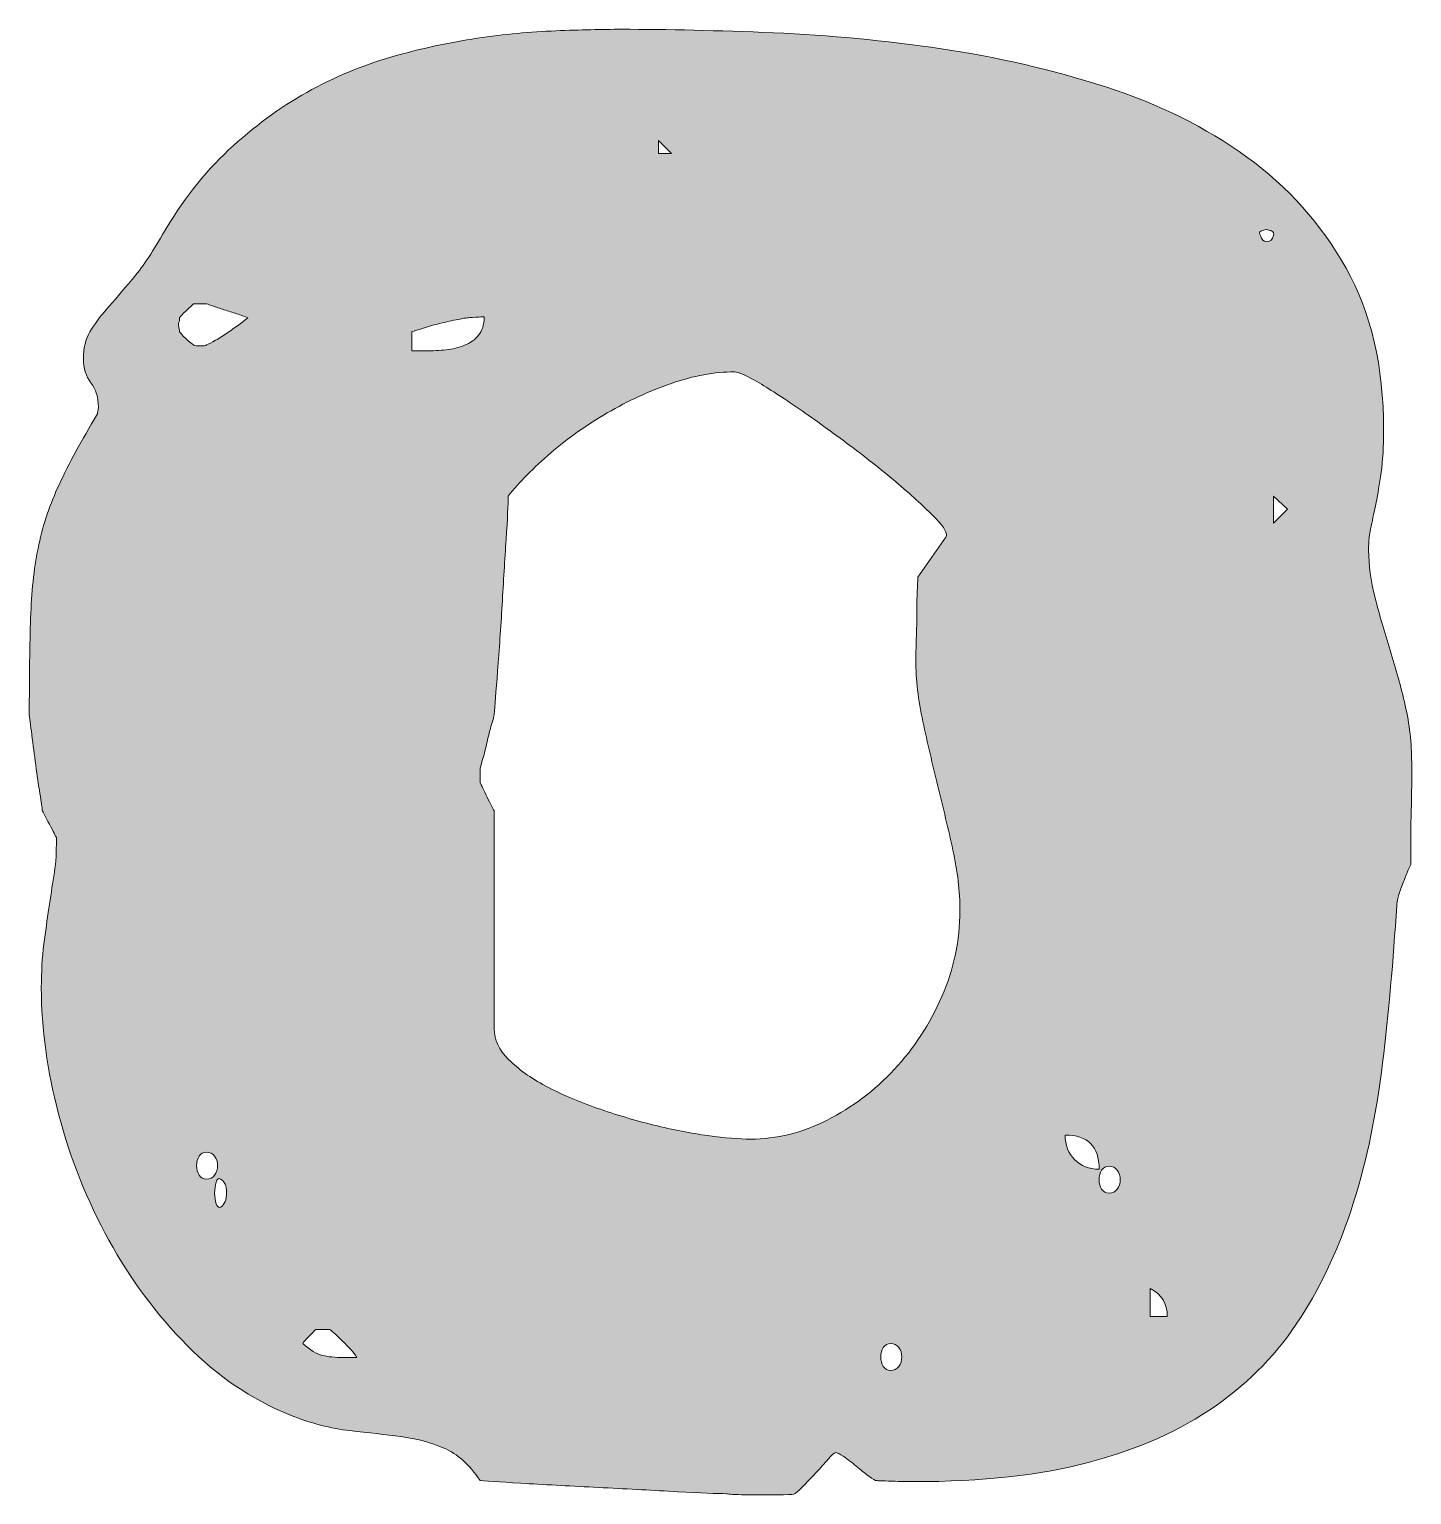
# Model space of a CAD drawing. Header units: inches. Extents: x 149 to 931, y -941 to -139.
# Drawn here: x 295.4 to 386, y -831.4 to -735.3 of the extents above; entities that cross this region are included whole.
import ezdxf

# ---------------------------------------------------------------- set-up
doc = ezdxf.new("R2010")
doc.units = ezdxf.units.IN
doc.header["$MEASUREMENT"] = 0
doc.layers.add('Layer 1', color=7, linetype='Continuous')

# ---------------------------------------------------------------- blocks, each defined once
blk = doc.blocks.new('block 4')
at = {"layer": 'Layer 1', "true_color": 0xff53a7}
h = blk.add_hatch(color=241, dxfattribs=at)
h.dxf.hatch_style = 2
edge = h.paths.add_edge_path()
edge.add_spline(control_points=[(296.217, -786.538), (296.217, -786.45), (296.175, -786.145), (296.087, -785.62), (295.999, -785.093), (295.912, -784.492), (295.823, -783.813), (295.736, -783.134), (295.649, -782.467), (295.561, -781.811), (295.474, -781.154), (295.408, -780.629), (295.364, -780.236), (295.364, -780.236), (295.364, -779.84), (295.364, -779.84), (295.364, -777.345), (295.397, -775.267), (295.463, -773.604), (295.528, -771.941), (295.703, -770.441), (295.988, -769.106), (296.273, -767.77), (296.722, -766.447), (297.333, -765.133), (297.946, -763.82), (298.779, -762.288), (299.829, -760.538), (299.829, -760.494), (299.839, -760.428), (299.862, -760.34), (299.883, -760.252), (299.895, -760.166), (299.895, -760.076), (299.895, -759.466), (299.73, -758.939), (299.402, -758.501), (299.074, -758.064), (298.909, -757.539), (298.909, -756.926), (298.909, -756.226), (299.051, -755.635), (299.337, -755.154), (299.62, -754.672), (299.993, -754.167), (300.453, -753.642), (300.912, -753.117), (301.459, -752.482), (302.094, -751.738), (302.728, -750.995), (303.396, -750.009), (304.097, -748.783), (305.366, -746.595), (306.81, -744.747), (308.43, -743.235), (310.049, -741.726), (311.756, -740.468), (313.552, -739.46), (315.346, -738.454), (317.206, -737.678), (319.132, -737.129), (321.059, -736.582), (322.918, -736.176), (324.714, -735.915), (326.508, -735.651), (328.227, -735.488), (329.868, -735.422), (331.51, -735.356), (332.943, -735.324), (334.169, -735.324), (337.189, -735.324), (340.515, -735.4), (344.149, -735.553), (347.782, -735.707), (351.447, -736.057), (355.147, -736.604), (358.846, -737.153), (362.435, -737.983), (365.916, -739.099), (369.395, -740.215), (372.482, -741.748), (375.174, -743.695), (377.866, -745.643), (380.032, -748.072), (381.674, -750.983), (383.315, -753.896), (384.136, -757.429), (384.136, -761.588), (384.136, -762.682), (384.08, -763.612), (383.972, -764.379), (383.862, -765.145), (383.752, -765.8), (383.643, -766.347), (383.533, -766.896), (383.424, -767.409), (383.315, -767.89), (383.205, -768.373), (383.151, -768.898), (383.151, -769.467), (383.151, -770.43), (383.293, -771.47), (383.577, -772.586), (383.862, -773.702), (384.19, -774.851), (384.562, -776.033), (384.934, -777.215), (385.262, -778.419), (385.548, -779.645), (385.831, -780.87), (385.974, -782.118), (385.974, -783.386), (385.974, -783.649), (385.974, -784.098), (385.974, -784.733), (385.974, -785.368), (385.963, -786.035), (385.941, -786.736), (385.919, -787.436), (385.909, -788.103), (385.909, -788.738), (385.909, -789.373), (385.909, -789.822), (385.909, -790.083), (385.864, -790.171), (385.787, -790.347), (385.678, -790.609), (385.569, -790.872), (385.459, -791.146), (385.35, -791.429), (385.24, -791.714), (385.153, -791.978), (385.088, -792.218), (385.023, -792.459), (384.99, -792.645), (384.99, -792.777), (384.77, -796.366), (384.464, -799.802), (384.07, -803.084), (383.676, -806.368), (383.041, -809.41), (382.166, -812.211), (381.289, -815.014), (380.131, -817.541), (378.686, -819.795), (377.242, -822.049), (375.38, -823.975), (373.104, -825.572), (370.829, -827.171), (368.082, -828.395), (364.865, -829.25), (361.647, -830.104), (357.807, -830.529), (353.342, -830.529), (352.99, -830.529), (352.509, -830.519), (351.897, -830.497), (351.283, -830.475), (350.955, -830.463), (350.912, -830.463), (350.823, -830.463), (350.65, -830.366), (350.387, -830.168), (350.124, -829.972), (349.85, -829.753), (349.566, -829.513), (349.281, -829.272), (349.008, -829.064), (348.745, -828.888), (348.483, -828.715), (348.307, -828.627), (348.22, -828.627), (348.131, -828.627), (347.968, -828.769), (347.727, -829.052), (347.486, -829.338), (347.213, -829.643), (346.906, -829.972), (346.6, -830.3), (346.316, -830.595), (346.053, -830.859), (345.791, -831.12), (345.615, -831.274), (345.528, -831.318), (345.528, -831.362), (345.286, -831.384), (344.805, -831.384), (344.323, -831.384), (343.952, -831.384), (343.689, -831.384), (343.427, -831.384), (342.956, -831.384), (342.278, -831.384), (341.598, -831.384), (341.194, -831.362), (341.063, -831.318), (340.449, -831.318), (339.377, -831.274), (337.846, -831.186), (336.313, -831.098), (334.694, -831.01), (332.987, -830.925), (331.28, -830.835), (329.66, -830.749), (328.128, -830.661), (326.596, -830.573), (325.524, -830.507), (324.911, -830.463), (324.21, -829.413), (323.423, -828.703), (322.547, -828.331), (321.671, -827.96), (320.73, -827.706), (319.723, -827.575), (318.716, -827.445), (317.6, -827.313), (316.375, -827.181), (315.149, -827.05), (313.814, -826.7), (312.37, -826.131), (309.917, -825.125), (307.696, -823.614), (305.705, -821.6), (303.713, -819.587), (302.006, -817.29), (300.583, -814.706), (299.161, -812.123), (298.066, -809.388), (297.3, -806.499), (296.536, -803.609), (296.152, -800.83), (296.152, -798.161), (296.152, -797.109), (296.207, -796.156), (296.316, -795.304), (296.426, -794.449), (296.536, -793.663), (296.645, -792.94), (296.754, -792.218), (296.864, -791.519), (296.973, -790.838), (297.083, -790.161), (297.137, -789.471), (297.137, -788.77), (297.137, -788.77), (297.137, -788.311), (297.137, -788.311), (297.094, -788.223), (296.94, -787.927), (296.678, -787.424), (296.414, -786.921), (296.261, -786.626), (296.217, -786.538)], knot_values=[0, 0, 0, 0, 1, 1, 1, 2, 2, 2, 3, 3, 3, 4, 4, 4, 5, 5, 5, 6, 6, 6, 7, 7, 7, 8, 8, 8, 9, 9, 9, 10, 10, 10, 11, 11, 11, 12, 12, 12, 13, 13, 13, 14, 14, 14, 15, 15, 15, 16, 16, 16, 17, 17, 17, 18, 18, 18, 19, 19, 19, 20, 20, 20, 21, 21, 21, 22, 22, 22, 23, 23, 23, 24, 24, 24, 25, 25, 25, 26, 26, 26, 27, 27, 27, 28, 28, 28, 29, 29, 29, 30, 30, 30, 31, 31, 31, 32, 32, 32, 33, 33, 33, 34, 34, 34, 35, 35, 35, 36, 36, 36, 37, 37, 37, 38, 38, 38, 39, 39, 39, 40, 40, 40, 41, 41, 41, 42, 42, 42, 43, 43, 43, 44, 44, 44, 45, 45, 45, 46, 46, 46, 47, 47, 47, 48, 48, 48, 49, 49, 49, 50, 50, 50, 51, 51, 51, 52, 52, 52, 53, 53, 53, 54, 54, 54, 55, 55, 55, 56, 56, 56, 57, 57, 57, 58, 58, 58, 59, 59, 59, 60, 60, 60, 61, 61, 61, 62, 62, 62, 63, 63, 63, 64, 64, 64, 65, 65, 65, 66, 66, 66, 67, 67, 67, 68, 68, 68, 69, 69, 69, 70, 70, 70, 71, 71, 71, 72, 72, 72, 73, 73, 73, 74, 74, 74, 75, 75, 75, 76, 76, 76, 77, 77, 77, 78, 78, 78, 79, 79, 79, 80, 80, 80, 81, 81, 81, 82, 82, 82, 83, 83, 83, 84, 84, 84, 84], degree=3, periodic=1)
edge = h.paths.add_edge_path()
edge.add_spline(control_points=[(305.213, -754.233), (305.213, -754.233), (305.213, -754.431), (305.213, -754.431), (305.169, -754.475), (305.147, -754.563), (305.147, -754.692), (305.147, -754.782), (305.157, -754.868), (305.18, -754.956), (305.202, -755.044), (305.213, -755.11), (305.213, -755.154), (305.256, -755.241), (305.399, -755.393), (305.64, -755.613), (305.88, -755.832), (306.043, -755.964), (306.132, -756.006), (306.132, -756.05), (306.186, -756.072), (306.296, -756.072), (306.405, -756.072), (306.482, -756.072), (306.527, -756.072), (306.613, -756.072), (306.712, -756.072), (306.822, -756.072), (306.93, -756.072), (306.986, -756.05), (306.986, -756.006), (307.117, -755.964), (307.314, -755.864), (307.577, -755.71), (307.839, -755.559), (308.113, -755.383), (308.397, -755.185), (308.682, -754.988), (308.944, -754.802), (309.186, -754.628), (309.425, -754.453), (309.59, -754.321), (309.678, -754.233), (309.59, -754.191), (309.415, -754.125), (309.153, -754.036), (308.89, -753.95), (308.616, -753.862), (308.331, -753.774), (308.047, -753.686), (307.784, -753.6), (307.544, -753.511), (307.303, -753.425), (307.117, -753.359), (306.986, -753.315), (306.986, -753.315), (306.527, -753.315), (306.527, -753.315), (306.527, -753.315), (306.132, -753.315), (306.132, -753.315), (306.043, -753.403), (305.88, -753.554), (305.64, -753.774), (305.399, -753.994), (305.256, -754.145), (305.213, -754.233)], knot_values=[0, 0, 0, 0, 1, 1, 1, 2, 2, 2, 3, 3, 3, 4, 4, 4, 5, 5, 5, 6, 6, 6, 7, 7, 7, 8, 8, 8, 9, 9, 9, 10, 10, 10, 11, 11, 11, 12, 12, 12, 13, 13, 13, 14, 14, 14, 15, 15, 15, 16, 16, 16, 17, 17, 17, 18, 18, 18, 19, 19, 19, 20, 20, 20, 21, 21, 21, 22, 22, 22, 22], degree=3, periodic=1)
edge = h.paths.add_edge_path()
edge.add_spline(control_points=[(306.986, -808.929), (306.766, -808.929), (306.602, -809.017), (306.494, -809.19), (306.384, -809.366), (306.329, -809.574), (306.329, -809.815), (306.329, -810.055), (306.384, -810.264), (306.494, -810.438), (306.602, -810.614), (306.766, -810.702), (306.986, -810.702), (307.204, -810.702), (307.38, -810.614), (307.511, -810.438), (307.642, -810.264), (307.708, -810.055), (307.708, -809.815), (307.708, -809.574), (307.642, -809.366), (307.511, -809.19), (307.38, -809.017), (307.204, -808.929), (306.986, -808.929)], knot_values=[0, 0, 0, 0, 1, 1, 1, 2, 2, 2, 3, 3, 3, 4, 4, 4, 5, 5, 5, 6, 6, 6, 7, 7, 7, 8, 8, 8, 8], degree=3, periodic=1)
edge = h.paths.add_edge_path()
edge.add_spline(control_points=[(307.905, -810.702), (307.773, -810.614), (307.675, -810.68), (307.61, -810.897), (307.544, -811.117), (307.511, -811.356), (307.511, -811.62), (307.511, -811.884), (307.544, -812.113), (307.61, -812.309), (307.675, -812.506), (307.773, -812.584), (307.905, -812.538), (308.168, -812.365), (308.299, -812.047), (308.299, -811.588), (308.299, -811.127), (308.168, -810.831), (307.905, -810.702)], knot_values=[0, 0, 0, 0, 1, 1, 1, 2, 2, 2, 3, 3, 3, 4, 4, 4, 5, 5, 5, 6, 6, 6, 6], degree=3, periodic=1)
edge = h.paths.add_edge_path()
edge.add_spline(control_points=[(313.289, -821.47), (313.77, -821.907), (314.196, -822.171), (314.57, -822.256), (314.941, -822.344), (315.411, -822.388), (315.981, -822.388), (315.981, -822.388), (316.835, -822.388), (316.835, -822.388), (316.747, -822.215), (316.473, -821.895), (316.014, -821.436), (315.554, -820.977), (315.237, -820.681), (315.062, -820.55), (315.062, -820.55), (314.668, -820.55), (314.668, -820.55), (314.668, -820.55), (314.143, -820.55), (314.143, -820.55), (314.055, -820.637), (313.901, -820.791), (313.683, -821.009), (313.464, -821.228), (313.332, -821.382), (313.289, -821.47)], knot_values=[0, 0, 0, 0, 1, 1, 1, 2, 2, 2, 3, 3, 3, 4, 4, 4, 5, 5, 5, 6, 6, 6, 7, 7, 7, 8, 8, 8, 9, 9, 9, 9], degree=3, periodic=1)
edge = h.paths.add_edge_path()
edge.add_spline(control_points=[(320.446, -756.401), (320.446, -756.401), (321.365, -756.401), (321.365, -756.401), (321.803, -756.401), (322.241, -756.379), (322.678, -756.335), (323.115, -756.291), (323.52, -756.194), (323.893, -756.04), (324.264, -755.886), (324.571, -755.669), (324.812, -755.383), (325.053, -755.098), (325.173, -754.692), (325.173, -754.167), (325.086, -754.167), (324.9, -754.179), (324.615, -754.201), (324.33, -754.223), (324.144, -754.233), (324.057, -754.233), (323.795, -754.277), (323.454, -754.343), (323.039, -754.431), (322.623, -754.519), (322.219, -754.616), (321.824, -754.726), (321.431, -754.836), (320.971, -754.978), (320.446, -755.154), (320.446, -755.154), (320.446, -756.401), (320.446, -756.401)], knot_values=[0, 0, 0, 0, 1, 1, 1, 2, 2, 2, 3, 3, 3, 4, 4, 4, 5, 5, 5, 6, 6, 6, 7, 7, 7, 8, 8, 8, 9, 9, 9, 10, 10, 10, 11, 11, 11, 11], degree=3, periodic=1)
edge = h.paths.add_edge_path()
edge.add_spline(control_points=[(324.911, -784.306), (324.911, -784.306), (324.911, -784.699), (324.911, -784.699), (324.998, -784.875), (325.15, -785.192), (325.37, -785.652), (325.589, -786.111), (325.741, -786.406), (325.83, -786.538), (325.83, -786.538), (325.83, -800.852), (325.83, -800.852), (325.83, -801.552), (326.147, -802.221), (326.782, -802.854), (327.416, -803.489), (328.227, -804.07), (329.212, -804.595), (330.196, -805.12), (331.312, -805.601), (332.56, -806.038), (333.808, -806.477), (335.055, -806.849), (336.303, -807.156), (337.551, -807.462), (338.732, -807.691), (339.848, -807.845), (340.964, -807.999), (341.894, -808.074), (342.639, -808.074), (344.346, -808.074), (346.02, -807.659), (347.662, -806.827), (349.303, -805.996), (350.769, -804.89), (352.061, -803.511), (353.352, -802.131), (354.392, -800.534), (355.18, -798.718), (355.968, -796.903), (356.362, -795.03), (356.362, -793.104), (356.362, -791.834), (356.207, -790.511), (355.902, -789.131), (355.596, -787.754), (355.267, -786.352), (354.917, -784.929), (354.566, -783.508), (354.238, -782.096), (353.933, -780.695), (353.625, -779.293), (353.472, -777.96), (353.472, -776.69), (353.472, -776.339), (353.483, -775.868), (353.505, -775.277), (353.527, -774.686), (353.538, -774.095), (353.538, -773.504), (353.538, -772.913), (353.548, -772.4), (353.571, -771.961), (353.593, -771.525), (353.604, -771.284), (353.604, -771.24), (353.604, -771.24), (355.443, -768.613), (355.443, -768.613), (355.574, -768.395), (355.354, -767.99), (354.786, -767.399), (354.216, -766.808), (353.461, -766.107), (352.52, -765.297), (351.579, -764.488), (350.528, -763.646), (349.369, -762.77), (348.209, -761.895), (347.092, -761.085), (346.02, -760.34), (344.947, -759.595), (344.007, -758.984), (343.197, -758.501), (342.387, -758.02), (341.851, -757.779), (341.588, -757.779), (340.275, -757.779), (338.896, -758.032), (337.452, -758.533), (336.007, -759.038), (334.606, -759.683), (333.25, -760.472), (331.892, -761.258), (330.656, -762.135), (329.539, -763.097), (328.423, -764.061), (327.493, -765.001), (326.749, -765.922), (326.749, -766.447), (326.706, -767.387), (326.618, -768.745), (326.53, -770.102), (326.442, -771.535), (326.355, -773.045), (326.267, -774.556), (326.169, -775.999), (326.06, -777.379), (325.95, -778.758), (325.873, -779.708), (325.83, -780.236), (325.83, -780.323), (325.774, -780.541), (325.665, -780.892), (325.556, -781.242), (325.458, -781.625), (325.37, -782.04), (325.282, -782.457), (325.183, -782.839), (325.075, -783.19), (324.965, -783.539), (324.911, -783.759), (324.911, -783.847), (324.911, -783.847), (324.911, -784.306), (324.911, -784.306)], knot_values=[0, 0, 0, 0, 1, 1, 1, 2, 2, 2, 3, 3, 3, 4, 4, 4, 5, 5, 5, 6, 6, 6, 7, 7, 7, 8, 8, 8, 9, 9, 9, 10, 10, 10, 11, 11, 11, 12, 12, 12, 13, 13, 13, 14, 14, 14, 15, 15, 15, 16, 16, 16, 17, 17, 17, 18, 18, 18, 19, 19, 19, 20, 20, 20, 21, 21, 21, 22, 22, 22, 23, 23, 23, 24, 24, 24, 25, 25, 25, 26, 26, 26, 27, 27, 27, 28, 28, 28, 29, 29, 29, 30, 30, 30, 31, 31, 31, 32, 32, 32, 33, 33, 33, 34, 34, 34, 35, 35, 35, 36, 36, 36, 37, 37, 37, 38, 38, 38, 39, 39, 39, 40, 40, 40, 41, 41, 41, 42, 42, 42, 42], degree=3, periodic=1)
h.paths.add_polyline_path([(336.598, -743.465), (337.452, -743.465), (336.598, -742.612)])
edge = h.paths.add_edge_path()
edge.add_spline(control_points=[(351.831, -821.47), (351.612, -821.47), (351.447, -821.558), (351.338, -821.731), (351.229, -821.907), (351.175, -822.115), (351.175, -822.356), (351.175, -822.596), (351.229, -822.805), (351.338, -822.979), (351.447, -823.155), (351.612, -823.243), (351.831, -823.243), (352.05, -823.243), (352.225, -823.155), (352.357, -822.979), (352.488, -822.805), (352.553, -822.596), (352.553, -822.356), (352.553, -822.115), (352.488, -821.907), (352.357, -821.731), (352.225, -821.558), (352.05, -821.47), (351.831, -821.47)], knot_values=[0, 0, 0, 0, 1, 1, 1, 2, 2, 2, 3, 3, 3, 4, 4, 4, 5, 5, 5, 6, 6, 6, 7, 7, 7, 8, 8, 8, 8], degree=3, periodic=1)
edge = h.paths.add_edge_path()
edge.add_spline(control_points=[(365.488, -810.045), (365.488, -808.558), (364.744, -807.811), (363.256, -807.811), (363.256, -808.468), (363.463, -809.005), (363.879, -809.42), (364.296, -809.837), (364.832, -810.045), (365.488, -810.045)], knot_values=[0, 0, 0, 0, 1, 1, 1, 2, 2, 2, 3, 3, 3, 3], degree=3, periodic=1)
edge = h.paths.add_edge_path()
edge.add_spline(control_points=[(366.145, -809.847), (365.926, -809.847), (365.761, -809.935), (365.652, -810.111), (365.542, -810.284), (365.488, -810.494), (365.488, -810.734), (365.488, -810.975), (365.542, -811.183), (365.652, -811.356), (365.761, -811.532), (365.926, -811.62), (366.145, -811.62), (366.364, -811.62), (366.539, -811.532), (366.67, -811.356), (366.802, -811.183), (366.867, -810.975), (366.867, -810.734), (366.867, -810.494), (366.802, -810.284), (366.67, -810.111), (366.539, -809.935), (366.364, -809.847), (366.145, -809.847)], knot_values=[0, 0, 0, 0, 1, 1, 1, 2, 2, 2, 3, 3, 3, 4, 4, 4, 5, 5, 5, 6, 6, 6, 7, 7, 7, 8, 8, 8, 8], degree=3, periodic=1)
edge = h.paths.add_edge_path()
edge.add_spline(control_points=[(369.953, -819.695), (369.953, -818.865), (369.581, -818.252), (368.837, -817.859), (368.837, -817.859), (368.837, -819.695), (368.837, -819.695), (368.837, -819.695), (369.953, -819.695), (369.953, -819.695)], knot_values=[0, 0, 0, 0, 1, 1, 1, 2, 2, 2, 3, 3, 3, 3], degree=3, periodic=1)
edge = h.paths.add_edge_path()
edge.add_spline(control_points=[(376.913, -748.849), (376.956, -748.717), (376.923, -748.619), (376.815, -748.554), (376.705, -748.488), (376.585, -748.456), (376.453, -748.456), (376.323, -748.456), (376.201, -748.488), (376.092, -748.554), (375.982, -748.619), (375.971, -748.717), (376.06, -748.849), (376.147, -749.113), (376.278, -749.244), (376.453, -749.244), (376.716, -749.244), (376.87, -749.113), (376.913, -748.849)], knot_values=[0, 0, 0, 0, 1, 1, 1, 2, 2, 2, 3, 3, 3, 4, 4, 4, 5, 5, 5, 6, 6, 6, 6], degree=3, periodic=1)
h.paths.add_polyline_path([(376.913, -765.922), (376.913, -767.695), (377.833, -766.774)])
at = {"layer": 'Layer 1', "lineweight": 0}
for points in [[(336.598, -743.465), (337.452, -743.465), (336.598, -742.612), (336.598, -743.465)], [(376.913, -765.922), (376.913, -767.695), (377.833, -766.774), (376.913, -765.922)]]:
    blk.add_lwpolyline(points, dxfattribs=at)
for points, knots in [([(296.217, -786.538), (296.217, -786.45), (296.175, -786.145), (296.087, -785.62), (295.999, -785.093), (295.912, -784.492), (295.823, -783.813), (295.736, -783.134), (295.649, -782.467), (295.561, -781.811), (295.474, -781.154), (295.408, -780.629), (295.364, -780.236), (295.364, -780.236), (295.364, -779.84), (295.364, -779.84), (295.364, -777.345), (295.397, -775.267), (295.463, -773.604), (295.528, -771.941), (295.703, -770.441), (295.988, -769.106), (296.273, -767.77), (296.722, -766.447), (297.333, -765.133), (297.946, -763.82), (298.779, -762.288), (299.829, -760.538), (299.829, -760.494), (299.839, -760.428), (299.862, -760.34), (299.883, -760.252), (299.895, -760.166), (299.895, -760.076), (299.895, -759.466), (299.73, -758.939), (299.402, -758.501), (299.074, -758.064), (298.909, -757.539), (298.909, -756.926), (298.909, -756.226), (299.051, -755.635), (299.337, -755.154), (299.62, -754.672), (299.993, -754.167), (300.453, -753.642), (300.912, -753.117), (301.459, -752.482), (302.094, -751.738), (302.728, -750.995), (303.396, -750.009), (304.097, -748.783), (305.366, -746.595), (306.81, -744.747), (308.43, -743.235), (310.049, -741.726), (311.756, -740.468), (313.552, -739.46), (315.346, -738.454), (317.206, -737.678), (319.132, -737.129), (321.059, -736.582), (322.918, -736.176), (324.714, -735.915), (326.508, -735.651), (328.227, -735.488), (329.868, -735.422), (331.51, -735.356), (332.943, -735.324), (334.169, -735.324), (337.189, -735.324), (340.515, -735.4), (344.149, -735.553), (347.782, -735.707), (351.447, -736.057), (355.147, -736.604), (358.846, -737.153), (362.435, -737.983), (365.916, -739.099), (369.395, -740.215), (372.482, -741.748), (375.174, -743.695), (377.866, -745.643), (380.032, -748.072), (381.674, -750.983), (383.315, -753.896), (384.136, -757.429), (384.136, -761.588), (384.136, -762.682), (384.08, -763.612), (383.972, -764.379), (383.862, -765.145), (383.752, -765.8), (383.643, -766.347), (383.533, -766.896), (383.424, -767.409), (383.315, -767.89), (383.205, -768.373), (383.151, -768.898), (383.151, -769.467), (383.151, -770.43), (383.293, -771.47), (383.577, -772.586), (383.862, -773.702), (384.19, -774.851), (384.562, -776.033), (384.934, -777.215), (385.262, -778.419), (385.548, -779.645), (385.831, -780.87), (385.974, -782.118), (385.974, -783.386), (385.974, -783.649), (385.974, -784.098), (385.974, -784.733), (385.974, -785.368), (385.963, -786.035), (385.941, -786.736), (385.919, -787.436), (385.909, -788.103), (385.909, -788.738), (385.909, -789.373), (385.909, -789.822), (385.909, -790.083), (385.864, -790.171), (385.787, -790.347), (385.678, -790.609), (385.569, -790.872), (385.459, -791.146), (385.35, -791.429), (385.24, -791.714), (385.153, -791.978), (385.088, -792.218), (385.023, -792.459), (384.99, -792.645), (384.99, -792.777), (384.77, -796.366), (384.464, -799.802), (384.07, -803.084), (383.676, -806.368), (383.041, -809.41), (382.166, -812.211), (381.289, -815.014), (380.131, -817.541), (378.686, -819.795), (377.242, -822.049), (375.38, -823.975), (373.104, -825.572), (370.829, -827.171), (368.082, -828.395), (364.865, -829.25), (361.647, -830.104), (357.807, -830.529), (353.342, -830.529), (352.99, -830.529), (352.509, -830.519), (351.897, -830.497), (351.283, -830.475), (350.955, -830.463), (350.912, -830.463), (350.823, -830.463), (350.65, -830.366), (350.387, -830.168), (350.124, -829.972), (349.85, -829.753), (349.566, -829.513), (349.281, -829.272), (349.008, -829.064), (348.745, -828.888), (348.483, -828.715), (348.307, -828.627), (348.22, -828.627), (348.131, -828.627), (347.968, -828.769), (347.727, -829.052), (347.486, -829.338), (347.213, -829.643), (346.906, -829.972), (346.6, -830.3), (346.316, -830.595), (346.053, -830.859), (345.791, -831.12), (345.615, -831.274), (345.528, -831.318), (345.528, -831.362), (345.286, -831.384), (344.805, -831.384), (344.323, -831.384), (343.952, -831.384), (343.689, -831.384), (343.427, -831.384), (342.956, -831.384), (342.278, -831.384), (341.598, -831.384), (341.194, -831.362), (341.063, -831.318), (340.449, -831.318), (339.377, -831.274), (337.846, -831.186), (336.313, -831.098), (334.694, -831.01), (332.987, -830.925), (331.28, -830.835), (329.66, -830.749), (328.128, -830.661), (326.596, -830.573), (325.524, -830.507), (324.911, -830.463), (324.21, -829.413), (323.423, -828.703), (322.547, -828.331), (321.671, -827.96), (320.73, -827.706), (319.723, -827.575), (318.716, -827.445), (317.6, -827.313), (316.375, -827.181), (315.149, -827.05), (313.814, -826.7), (312.37, -826.131), (309.917, -825.125), (307.696, -823.614), (305.705, -821.6), (303.713, -819.587), (302.006, -817.29), (300.583, -814.706), (299.161, -812.123), (298.066, -809.388), (297.3, -806.499), (296.536, -803.609), (296.152, -800.83), (296.152, -798.161), (296.152, -797.109), (296.207, -796.156), (296.316, -795.304), (296.426, -794.449), (296.536, -793.663), (296.645, -792.94), (296.754, -792.218), (296.864, -791.519), (296.973, -790.838), (297.083, -790.161), (297.137, -789.471), (297.137, -788.77), (297.137, -788.77), (297.137, -788.311), (297.137, -788.311), (297.094, -788.223), (296.94, -787.927), (296.678, -787.424), (296.414, -786.921), (296.261, -786.626), (296.217, -786.538)], [0, 0, 0, 0, 1, 1, 1, 2, 2, 2, 3, 3, 3, 4, 4, 4, 5, 5, 5, 6, 6, 6, 7, 7, 7, 8, 8, 8, 9, 9, 9, 10, 10, 10, 11, 11, 11, 12, 12, 12, 13, 13, 13, 14, 14, 14, 15, 15, 15, 16, 16, 16, 17, 17, 17, 18, 18, 18, 19, 19, 19, 20, 20, 20, 21, 21, 21, 22, 22, 22, 23, 23, 23, 24, 24, 24, 25, 25, 25, 26, 26, 26, 27, 27, 27, 28, 28, 28, 29, 29, 29, 30, 30, 30, 31, 31, 31, 32, 32, 32, 33, 33, 33, 34, 34, 34, 35, 35, 35, 36, 36, 36, 37, 37, 37, 38, 38, 38, 39, 39, 39, 40, 40, 40, 41, 41, 41, 42, 42, 42, 43, 43, 43, 44, 44, 44, 45, 45, 45, 46, 46, 46, 47, 47, 47, 48, 48, 48, 49, 49, 49, 50, 50, 50, 51, 51, 51, 52, 52, 52, 53, 53, 53, 54, 54, 54, 55, 55, 55, 56, 56, 56, 57, 57, 57, 58, 58, 58, 59, 59, 59, 60, 60, 60, 61, 61, 61, 62, 62, 62, 63, 63, 63, 64, 64, 64, 65, 65, 65, 66, 66, 66, 67, 67, 67, 68, 68, 68, 69, 69, 69, 70, 70, 70, 71, 71, 71, 72, 72, 72, 73, 73, 73, 74, 74, 74, 75, 75, 75, 76, 76, 76, 77, 77, 77, 78, 78, 78, 79, 79, 79, 80, 80, 80, 81, 81, 81, 82, 82, 82, 83, 83, 83, 84, 84, 84, 84]), ([(376.913, -748.849), (376.956, -748.717), (376.923, -748.619), (376.815, -748.554), (376.705, -748.488), (376.585, -748.456), (376.453, -748.456), (376.323, -748.456), (376.201, -748.488), (376.092, -748.554), (375.982, -748.619), (375.971, -748.717), (376.06, -748.849), (376.147, -749.113), (376.278, -749.244), (376.453, -749.244), (376.716, -749.244), (376.87, -749.113), (376.913, -748.849)], [0, 0, 0, 0, 1, 1, 1, 2, 2, 2, 3, 3, 3, 4, 4, 4, 5, 5, 5, 6, 6, 6, 6]), ([(305.213, -754.233), (305.213, -754.233), (305.213, -754.431), (305.213, -754.431), (305.169, -754.475), (305.147, -754.563), (305.147, -754.692), (305.147, -754.782), (305.157, -754.868), (305.18, -754.956), (305.202, -755.044), (305.213, -755.11), (305.213, -755.154), (305.256, -755.241), (305.399, -755.393), (305.64, -755.613), (305.88, -755.832), (306.043, -755.964), (306.132, -756.006), (306.132, -756.05), (306.186, -756.072), (306.296, -756.072), (306.405, -756.072), (306.482, -756.072), (306.527, -756.072), (306.613, -756.072), (306.712, -756.072), (306.822, -756.072), (306.93, -756.072), (306.986, -756.05), (306.986, -756.006), (307.117, -755.964), (307.314, -755.864), (307.577, -755.71), (307.839, -755.559), (308.113, -755.383), (308.397, -755.185), (308.682, -754.988), (308.944, -754.802), (309.186, -754.628), (309.425, -754.453), (309.59, -754.321), (309.678, -754.233), (309.59, -754.191), (309.415, -754.125), (309.153, -754.036), (308.89, -753.95), (308.616, -753.862), (308.331, -753.774), (308.047, -753.686), (307.784, -753.6), (307.544, -753.511), (307.303, -753.425), (307.117, -753.359), (306.986, -753.315), (306.986, -753.315), (306.527, -753.315), (306.527, -753.315), (306.527, -753.315), (306.132, -753.315), (306.132, -753.315), (306.043, -753.403), (305.88, -753.554), (305.64, -753.774), (305.399, -753.994), (305.256, -754.145), (305.213, -754.233)], [0, 0, 0, 0, 1, 1, 1, 2, 2, 2, 3, 3, 3, 4, 4, 4, 5, 5, 5, 6, 6, 6, 7, 7, 7, 8, 8, 8, 9, 9, 9, 10, 10, 10, 11, 11, 11, 12, 12, 12, 13, 13, 13, 14, 14, 14, 15, 15, 15, 16, 16, 16, 17, 17, 17, 18, 18, 18, 19, 19, 19, 20, 20, 20, 21, 21, 21, 22, 22, 22, 22]), ([(320.446, -756.401), (320.446, -756.401), (321.365, -756.401), (321.365, -756.401), (321.803, -756.401), (322.241, -756.379), (322.678, -756.335), (323.115, -756.291), (323.52, -756.194), (323.893, -756.04), (324.264, -755.886), (324.571, -755.669), (324.812, -755.383), (325.053, -755.098), (325.173, -754.692), (325.173, -754.167), (325.086, -754.167), (324.9, -754.179), (324.615, -754.201), (324.33, -754.223), (324.144, -754.233), (324.057, -754.233), (323.795, -754.277), (323.454, -754.343), (323.039, -754.431), (322.623, -754.519), (322.219, -754.616), (321.824, -754.726), (321.431, -754.836), (320.971, -754.978), (320.446, -755.154), (320.446, -755.154), (320.446, -756.401), (320.446, -756.401)], [0, 0, 0, 0, 1, 1, 1, 2, 2, 2, 3, 3, 3, 4, 4, 4, 5, 5, 5, 6, 6, 6, 7, 7, 7, 8, 8, 8, 9, 9, 9, 10, 10, 10, 11, 11, 11, 11]), ([(324.911, -784.306), (324.911, -784.306), (324.911, -784.699), (324.911, -784.699), (324.998, -784.875), (325.15, -785.192), (325.37, -785.652), (325.589, -786.111), (325.741, -786.406), (325.83, -786.538), (325.83, -786.538), (325.83, -800.852), (325.83, -800.852), (325.83, -801.552), (326.147, -802.221), (326.782, -802.854), (327.416, -803.489), (328.227, -804.07), (329.212, -804.595), (330.196, -805.12), (331.312, -805.601), (332.56, -806.038), (333.808, -806.477), (335.055, -806.849), (336.303, -807.156), (337.551, -807.462), (338.732, -807.691), (339.848, -807.845), (340.964, -807.999), (341.894, -808.074), (342.639, -808.074), (344.346, -808.074), (346.02, -807.659), (347.662, -806.827), (349.303, -805.996), (350.769, -804.89), (352.061, -803.511), (353.352, -802.131), (354.392, -800.534), (355.18, -798.718), (355.968, -796.903), (356.362, -795.03), (356.362, -793.104), (356.362, -791.834), (356.207, -790.511), (355.902, -789.131), (355.596, -787.754), (355.267, -786.352), (354.917, -784.929), (354.566, -783.508), (354.238, -782.096), (353.933, -780.695), (353.625, -779.293), (353.472, -777.96), (353.472, -776.69), (353.472, -776.339), (353.483, -775.868), (353.505, -775.277), (353.527, -774.686), (353.538, -774.095), (353.538, -773.504), (353.538, -772.913), (353.548, -772.4), (353.571, -771.961), (353.593, -771.525), (353.604, -771.284), (353.604, -771.24), (353.604, -771.24), (355.443, -768.613), (355.443, -768.613), (355.574, -768.395), (355.354, -767.99), (354.786, -767.399), (354.216, -766.808), (353.461, -766.107), (352.52, -765.297), (351.579, -764.488), (350.528, -763.646), (349.369, -762.77), (348.209, -761.895), (347.092, -761.085), (346.02, -760.34), (344.947, -759.595), (344.007, -758.984), (343.197, -758.501), (342.387, -758.02), (341.851, -757.779), (341.588, -757.779), (340.275, -757.779), (338.896, -758.032), (337.452, -758.533), (336.007, -759.038), (334.606, -759.683), (333.25, -760.472), (331.892, -761.258), (330.656, -762.135), (329.539, -763.097), (328.423, -764.061), (327.493, -765.001), (326.749, -765.922), (326.749, -766.447), (326.706, -767.387), (326.618, -768.745), (326.53, -770.102), (326.442, -771.535), (326.355, -773.045), (326.267, -774.556), (326.169, -775.999), (326.06, -777.379), (325.95, -778.758), (325.873, -779.708), (325.83, -780.236), (325.83, -780.323), (325.774, -780.541), (325.665, -780.892), (325.556, -781.242), (325.458, -781.625), (325.37, -782.04), (325.282, -782.457), (325.183, -782.839), (325.075, -783.19), (324.965, -783.539), (324.911, -783.759), (324.911, -783.847), (324.911, -783.847), (324.911, -784.306), (324.911, -784.306)], [0, 0, 0, 0, 1, 1, 1, 2, 2, 2, 3, 3, 3, 4, 4, 4, 5, 5, 5, 6, 6, 6, 7, 7, 7, 8, 8, 8, 9, 9, 9, 10, 10, 10, 11, 11, 11, 12, 12, 12, 13, 13, 13, 14, 14, 14, 15, 15, 15, 16, 16, 16, 17, 17, 17, 18, 18, 18, 19, 19, 19, 20, 20, 20, 21, 21, 21, 22, 22, 22, 23, 23, 23, 24, 24, 24, 25, 25, 25, 26, 26, 26, 27, 27, 27, 28, 28, 28, 29, 29, 29, 30, 30, 30, 31, 31, 31, 32, 32, 32, 33, 33, 33, 34, 34, 34, 35, 35, 35, 36, 36, 36, 37, 37, 37, 38, 38, 38, 39, 39, 39, 40, 40, 40, 41, 41, 41, 42, 42, 42, 42]), ([(365.488, -810.045), (365.488, -808.558), (364.744, -807.811), (363.256, -807.811), (363.256, -808.468), (363.463, -809.005), (363.879, -809.42), (364.296, -809.837), (364.832, -810.045), (365.488, -810.045)], [0, 0, 0, 0, 1, 1, 1, 2, 2, 2, 3, 3, 3, 3]), ([(306.986, -808.929), (306.766, -808.929), (306.602, -809.017), (306.494, -809.19), (306.384, -809.366), (306.329, -809.574), (306.329, -809.815), (306.329, -810.055), (306.384, -810.264), (306.494, -810.438), (306.602, -810.614), (306.766, -810.702), (306.986, -810.702), (307.204, -810.702), (307.38, -810.614), (307.511, -810.438), (307.642, -810.264), (307.708, -810.055), (307.708, -809.815), (307.708, -809.574), (307.642, -809.366), (307.511, -809.19), (307.38, -809.017), (307.204, -808.929), (306.986, -808.929)], [0, 0, 0, 0, 1, 1, 1, 2, 2, 2, 3, 3, 3, 4, 4, 4, 5, 5, 5, 6, 6, 6, 7, 7, 7, 8, 8, 8, 8]), ([(307.905, -810.702), (307.773, -810.614), (307.675, -810.68), (307.61, -810.897), (307.544, -811.117), (307.511, -811.356), (307.511, -811.62), (307.511, -811.884), (307.544, -812.113), (307.61, -812.309), (307.675, -812.506), (307.773, -812.584), (307.905, -812.538), (308.168, -812.365), (308.299, -812.047), (308.299, -811.588), (308.299, -811.127), (308.168, -810.831), (307.905, -810.702)], [0, 0, 0, 0, 1, 1, 1, 2, 2, 2, 3, 3, 3, 4, 4, 4, 5, 5, 5, 6, 6, 6, 6]), ([(366.145, -809.847), (365.926, -809.847), (365.761, -809.935), (365.652, -810.111), (365.542, -810.284), (365.488, -810.494), (365.488, -810.734), (365.488, -810.975), (365.542, -811.183), (365.652, -811.356), (365.761, -811.532), (365.926, -811.62), (366.145, -811.62), (366.364, -811.62), (366.539, -811.532), (366.67, -811.356), (366.802, -811.183), (366.867, -810.975), (366.867, -810.734), (366.867, -810.494), (366.802, -810.284), (366.67, -810.111), (366.539, -809.935), (366.364, -809.847), (366.145, -809.847)], [0, 0, 0, 0, 1, 1, 1, 2, 2, 2, 3, 3, 3, 4, 4, 4, 5, 5, 5, 6, 6, 6, 7, 7, 7, 8, 8, 8, 8]), ([(369.953, -819.695), (369.953, -818.865), (369.581, -818.252), (368.837, -817.859), (368.837, -817.859), (368.837, -819.695), (368.837, -819.695), (368.837, -819.695), (369.953, -819.695), (369.953, -819.695)], [0, 0, 0, 0, 1, 1, 1, 2, 2, 2, 3, 3, 3, 3]), ([(313.289, -821.47), (313.77, -821.907), (314.196, -822.171), (314.57, -822.256), (314.941, -822.344), (315.411, -822.388), (315.981, -822.388), (315.981, -822.388), (316.835, -822.388), (316.835, -822.388), (316.747, -822.215), (316.473, -821.895), (316.014, -821.436), (315.554, -820.977), (315.237, -820.681), (315.062, -820.55), (315.062, -820.55), (314.668, -820.55), (314.668, -820.55), (314.668, -820.55), (314.143, -820.55), (314.143, -820.55), (314.055, -820.637), (313.901, -820.791), (313.683, -821.009), (313.464, -821.228), (313.332, -821.382), (313.289, -821.47)], [0, 0, 0, 0, 1, 1, 1, 2, 2, 2, 3, 3, 3, 4, 4, 4, 5, 5, 5, 6, 6, 6, 7, 7, 7, 8, 8, 8, 9, 9, 9, 9]), ([(351.831, -821.47), (351.612, -821.47), (351.447, -821.558), (351.338, -821.731), (351.229, -821.907), (351.175, -822.115), (351.175, -822.356), (351.175, -822.596), (351.229, -822.805), (351.338, -822.979), (351.447, -823.155), (351.612, -823.243), (351.831, -823.243), (352.05, -823.243), (352.225, -823.155), (352.357, -822.979), (352.488, -822.805), (352.553, -822.596), (352.553, -822.356), (352.553, -822.115), (352.488, -821.907), (352.357, -821.731), (352.225, -821.558), (352.05, -821.47), (351.831, -821.47)], [0, 0, 0, 0, 1, 1, 1, 2, 2, 2, 3, 3, 3, 4, 4, 4, 5, 5, 5, 6, 6, 6, 7, 7, 7, 8, 8, 8, 8])]:
    blk.add_open_spline(points, degree=3, knots=knots, dxfattribs=at)
blk = doc.blocks.new('block 2')
at = {"layer": 'Layer 1'}
blk.add_blockref('block 4', (0, 0), dxfattribs=at)

msp = doc.modelspace()

# ---------------------------------------------------------------- block references
at = {"layer": 'Layer 1'}
msp.add_blockref('block 2', (0, 0), dxfattribs=at)

doc.saveas('drawing.dxf')
